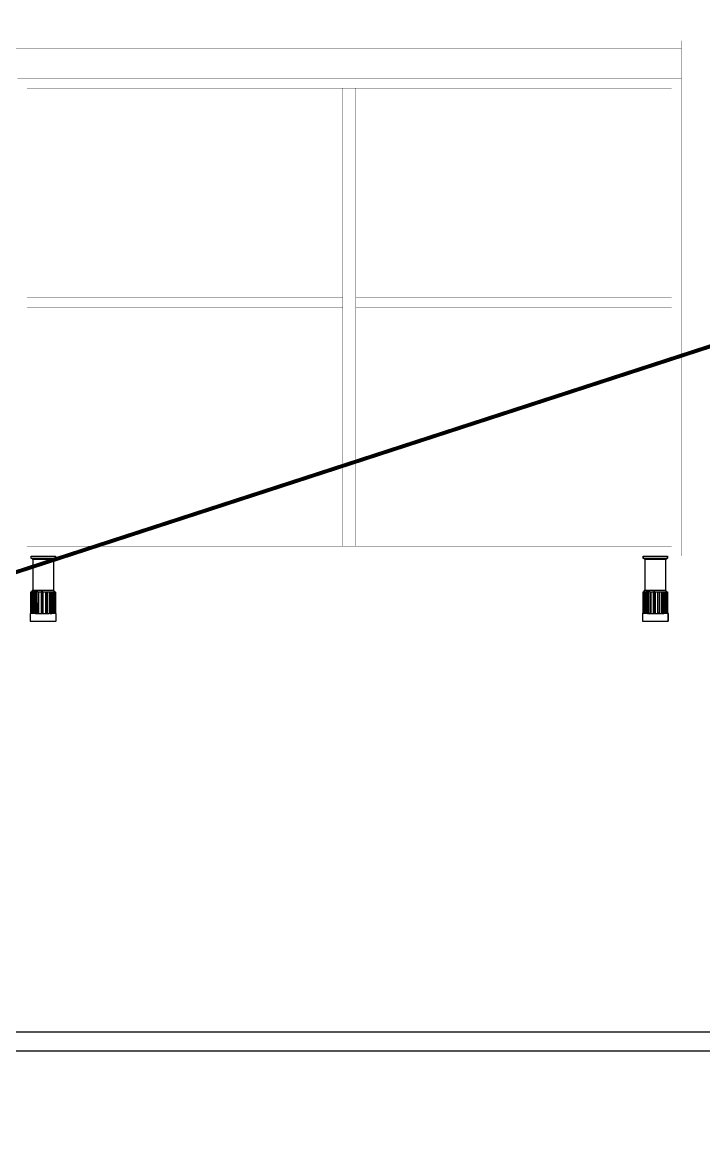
# Model space of a CAD drawing. Extents: x 0 to 840, y 0 to 273.
# Drawn here: x 103 to 144.1, y -0.1 to 66.5 of the extents above; entities that cross this region are included whole.
import ezdxf

# ---------------------------------------------------------------- set-up
doc = ezdxf.new("R2010")
doc.units = 0
doc.linetypes.add('1', pattern=[60.929508, 30.464754, -30.464754])
doc.layers.get('0').update_dxf_attribs({"linetype": 'CONTINUOUS'})
for name, color, linetype in [('DS-定制五金', 7, 'CONTINUOUS'), ('DS-定制台面', 7, 'CONTINUOUS'), ('DS-定制柜体', 7, 'CONTINUOUS'), ('SH-尺寸标注', 7, 'CONTINUOUS'), ('图框', 7, 'CONTINUOUS')]:
    doc.layers.add(name, color=color, linetype=linetype)

msp = doc.modelspace()

# ---------------------------------------------------------------- linework, layer by layer
at = {"color": 7, "linetype": '1', "const_width": 0.239}
msp.add_lwpolyline([(0, 0), (840.158, 273.254)], dxfattribs=at)
msp.add_lwpolyline([(0, 0), (840.158, 273.254)], dxfattribs=at)
at = {"layer": 'DS-定制五金', "color": 7}
for points in [[(104.928, 34.148), (104.912, 34.16), (103.68, 34.16), (103.672, 34.152), (103.664, 34.164), (103.628, 34.184), (103.624, 34.187), (103.584, 34.215), (103.58, 34.219), (103.576, 34.215), (103.568, 34.215), (103.568, 34.36), (105.012, 34.36), (105.016, 34.356)], [(104.928, 34.148), (104.912, 34.16), (103.68, 34.16), (103.672, 34.152), (103.664, 34.164), (103.628, 34.184), (103.624, 34.187), (103.584, 34.215), (103.58, 34.219), (103.576, 34.215), (103.568, 34.215), (103.568, 34.36), (105.012, 34.36), (105.016, 34.356)], [(105.031, 34.352), (105.031, 34.235), (105.024, 34.227), (105.019, 34.224), (105.008, 34.217), (103.584, 34.215), (103.58, 34.219), (103.58, 34.36)], [(105.031, 34.352), (105.031, 34.235), (105.024, 34.227), (105.019, 34.224), (105.008, 34.217), (103.584, 34.215), (103.58, 34.219), (103.58, 34.36)], [(103.672, 34.152), (103.672, 32.312), (103.672, 32.31), (103.673, 32.309), (103.674, 32.307), (103.675, 32.306), (103.676, 32.305), (103.676, 32.304), (103.678, 32.303), (103.679, 32.302), (103.68, 32.301), (103.681, 32.3), (103.682, 32.299), (103.684, 32.298), (103.685, 32.297), (103.686, 32.296), (103.688, 32.296), (104.904, 32.296), (104.924, 32.315), (104.928, 32.315)], [(103.672, 34.152), (103.672, 32.312), (103.672, 32.31), (103.673, 32.309), (103.674, 32.307), (103.675, 32.306), (103.676, 32.305), (103.676, 32.304), (103.678, 32.303), (103.679, 32.302), (103.68, 32.301), (103.681, 32.3), (103.682, 32.299), (103.684, 32.298), (103.685, 32.297), (103.686, 32.296), (103.688, 32.296), (104.904, 32.296), (104.924, 32.315), (104.928, 32.315)], [(104.984, 32.206), (104.975, 32.217), (104.934, 32.292), (104.928, 32.315), (104.928, 34.148), (104.936, 34.172), (104.956, 34.183), (104.967, 34.188), (104.984, 34.199), (104.986, 34.199), (104.987, 34.2), (104.989, 34.2), (104.99, 34.201), (104.992, 34.202), (104.993, 34.203), (104.995, 34.204), (104.996, 34.205), (104.997, 34.206), (104.998, 34.207), (104.999, 34.209), (105, 34.21), (105.001, 34.211), (105.002, 34.213), (105.003, 34.214), (105.004, 34.215)], [(104.984, 32.206), (104.975, 32.217), (104.934, 32.292), (104.928, 32.315), (104.928, 34.148), (104.936, 34.172), (104.956, 34.183), (104.967, 34.188), (104.984, 34.199), (104.986, 34.199), (104.987, 34.2), (104.989, 34.2), (104.99, 34.201), (104.992, 34.202), (104.993, 34.203), (104.995, 34.204), (104.996, 34.205), (104.997, 34.206), (104.998, 34.207), (104.999, 34.209), (105, 34.21), (105.001, 34.211), (105.002, 34.213), (105.003, 34.214), (105.004, 34.215)], [(105.024, 34.227), (105.016, 34.356), (105.016, 34.356), (105.017, 34.357), (105.017, 34.357), (105.018, 34.357), (105.019, 34.357), (105.019, 34.357), (105.02, 34.357), (105.02, 34.357), (105.021, 34.357), (105.022, 34.357), (105.022, 34.357), (105.023, 34.357), (105.024, 34.357), (105.024, 34.357), (105.025, 34.357), (105.026, 34.357), (105.026, 34.356), (105.027, 34.356), (105.027, 34.356), (105.028, 34.356), (105.028, 34.355), (105.029, 34.355), (105.029, 34.354), (105.03, 34.354), (105.03, 34.354), (105.031, 34.353), (105.031, 34.353), (105.031, 34.352)], [(105.024, 34.227), (105.016, 34.356), (105.016, 34.356), (105.017, 34.357), (105.017, 34.357), (105.018, 34.357), (105.019, 34.357), (105.019, 34.357), (105.02, 34.357), (105.02, 34.357), (105.021, 34.357), (105.022, 34.357), (105.022, 34.357), (105.023, 34.357), (105.024, 34.357), (105.024, 34.357), (105.025, 34.357), (105.026, 34.357), (105.026, 34.356), (105.027, 34.356), (105.027, 34.356), (105.028, 34.356), (105.028, 34.355), (105.029, 34.355), (105.029, 34.354), (105.03, 34.354), (105.03, 34.354), (105.031, 34.353), (105.031, 34.353), (105.031, 34.352)], [(141.783, 34.148), (141.767, 34.16), (140.534, 34.16), (140.526, 34.152), (140.518, 34.164), (140.483, 34.184), (140.478, 34.187), (140.439, 34.215), (140.435, 34.219), (140.431, 34.215), (140.423, 34.215), (140.423, 34.36), (141.866, 34.36), (141.87, 34.356)], [(141.783, 34.148), (141.767, 34.16), (140.534, 34.16), (140.526, 34.152), (140.518, 34.164), (140.483, 34.184), (140.478, 34.187), (140.439, 34.215), (140.435, 34.219), (140.431, 34.215), (140.423, 34.215), (140.423, 34.36), (141.866, 34.36), (141.87, 34.356)], [(141.886, 34.352), (141.886, 34.235), (141.878, 34.227), (141.874, 34.224), (141.862, 34.217), (140.439, 34.215), (140.435, 34.219), (140.435, 34.36)], [(141.886, 34.352), (141.886, 34.235), (141.878, 34.227), (141.874, 34.224), (141.862, 34.217), (140.439, 34.215), (140.435, 34.219), (140.435, 34.36)], [(140.526, 34.152), (140.526, 32.312), (140.527, 32.31), (140.528, 32.309), (140.528, 32.307), (140.529, 32.306), (140.53, 32.305), (140.531, 32.304), (140.532, 32.303), (140.533, 32.302), (140.534, 32.301), (140.536, 32.3), (140.537, 32.299), (140.538, 32.298), (140.539, 32.297), (140.541, 32.296), (140.542, 32.296), (141.759, 32.296), (141.779, 32.315), (141.783, 32.315)], [(140.526, 34.152), (140.526, 32.312), (140.527, 32.31), (140.528, 32.309), (140.528, 32.307), (140.529, 32.306), (140.53, 32.305), (140.531, 32.304), (140.532, 32.303), (140.533, 32.302), (140.534, 32.301), (140.536, 32.3), (140.537, 32.299), (140.538, 32.298), (140.539, 32.297), (140.541, 32.296), (140.542, 32.296), (141.759, 32.296), (141.779, 32.315), (141.783, 32.315)], [(141.838, 32.206), (141.83, 32.217), (141.788, 32.292), (141.783, 32.315), (141.783, 34.148), (141.791, 34.172), (141.811, 34.183), (141.822, 34.188), (141.839, 34.199), (141.84, 34.199), (141.842, 34.2), (141.843, 34.2), (141.845, 34.201), (141.846, 34.202), (141.848, 34.203), (141.849, 34.204), (141.85, 34.205), (141.852, 34.206), (141.853, 34.207), (141.854, 34.209), (141.855, 34.21), (141.856, 34.211), (141.857, 34.213), (141.858, 34.214), (141.858, 34.215)], [(141.838, 32.206), (141.83, 32.217), (141.788, 32.292), (141.783, 32.315), (141.783, 34.148), (141.791, 34.172), (141.811, 34.183), (141.822, 34.188), (141.839, 34.199), (141.84, 34.199), (141.842, 34.2), (141.843, 34.2), (141.845, 34.201), (141.846, 34.202), (141.848, 34.203), (141.849, 34.204), (141.85, 34.205), (141.852, 34.206), (141.853, 34.207), (141.854, 34.209), (141.855, 34.21), (141.856, 34.211), (141.857, 34.213), (141.858, 34.214), (141.858, 34.215)], [(141.878, 34.227), (141.87, 34.356), (141.871, 34.356), (141.871, 34.357), (141.872, 34.357), (141.873, 34.357), (141.873, 34.357), (141.874, 34.357), (141.874, 34.357), (141.875, 34.357), (141.876, 34.357), (141.876, 34.357), (141.877, 34.357), (141.878, 34.357), (141.878, 34.357), (141.879, 34.357), (141.88, 34.357), (141.88, 34.357), (141.881, 34.356), (141.881, 34.356), (141.882, 34.356), (141.882, 34.356), (141.883, 34.355), (141.884, 34.355), (141.884, 34.354), (141.884, 34.354), (141.885, 34.354), (141.885, 34.353), (141.886, 34.353), (141.886, 34.352)], [(141.878, 34.227), (141.87, 34.356), (141.871, 34.356), (141.871, 34.357), (141.872, 34.357), (141.873, 34.357), (141.873, 34.357), (141.874, 34.357), (141.874, 34.357), (141.875, 34.357), (141.876, 34.357), (141.876, 34.357), (141.877, 34.357), (141.878, 34.357), (141.878, 34.357), (141.879, 34.357), (141.88, 34.357), (141.88, 34.357), (141.881, 34.356), (141.881, 34.356), (141.882, 34.356), (141.882, 34.356), (141.883, 34.355), (141.884, 34.355), (141.884, 34.354), (141.884, 34.354), (141.885, 34.354), (141.885, 34.353), (141.886, 34.353), (141.886, 34.352)], [(103.552, 30.909), (103.553, 30.913), (103.558, 30.925), (103.56, 32.206), (103.608, 32.206), (103.612, 32.21), (103.656, 32.202), (103.668, 32.19), (103.668, 30.929), (103.657, 30.913), (103.656, 30.909)], [(103.552, 30.909), (103.553, 30.913), (103.558, 30.925), (103.56, 32.206), (103.608, 32.206), (103.612, 32.21), (103.656, 32.202), (103.668, 32.19), (103.668, 30.929), (103.657, 30.913), (103.656, 30.909)], [(103.62, 30.909), (103.62, 30.913), (103.608, 30.921), (103.608, 32.206), (103.612, 32.21), (103.613, 32.213), (103.668, 32.312), (103.672, 32.312)], [(103.62, 30.909), (103.62, 30.913), (103.608, 30.921), (103.608, 32.206), (103.612, 32.21), (103.613, 32.213), (103.668, 32.312), (103.672, 32.312)], [(103.906, 30.925), (103.918, 30.917), (103.978, 30.917), (103.998, 30.937), (103.998, 32.194), (103.986, 32.206), (103.91, 32.206), (103.902, 32.198), (103.899, 32.199), (103.803, 32.2), (103.787, 32.203), (103.763, 32.206), (103.759, 32.202), (103.699, 32.206), (103.695, 32.202), (103.695, 30.925), (103.755, 30.925)], [(103.906, 30.925), (103.918, 30.917), (103.978, 30.917), (103.998, 30.937), (103.998, 32.194), (103.986, 32.206), (103.91, 32.206), (103.902, 32.198), (103.899, 32.199), (103.803, 32.2), (103.787, 32.203), (103.763, 32.206), (103.759, 32.202), (103.699, 32.206), (103.695, 32.202), (103.695, 30.925), (103.755, 30.925)], [(103.755, 30.925), (103.759, 30.937), (103.759, 32.194), (103.755, 32.202)], [(103.755, 30.925), (103.759, 30.937), (103.759, 32.194), (103.755, 32.202)], [(103.811, 32.198), (103.815, 32.19), (103.815, 30.929), (103.811, 30.913), (103.771, 30.909)], [(103.811, 32.198), (103.815, 32.19), (103.815, 30.929), (103.811, 30.913), (103.771, 30.909)], [(103.906, 30.925), (103.902, 32.198)], [(103.906, 30.925), (103.902, 32.198)], [(104.037, 30.909), (104.037, 32.198), (104.041, 32.202), (104.153, 32.202), (104.165, 32.19), (104.165, 30.925), (104.163, 30.924), (104.162, 30.922), (104.161, 30.92), (104.16, 30.919), (104.159, 30.917), (104.159, 30.915), (104.158, 30.913), (104.157, 30.912), (104.157, 30.91), (104.157, 30.909)], [(104.037, 30.909), (104.037, 32.198), (104.041, 32.202), (104.153, 32.202), (104.165, 32.19), (104.165, 30.925), (104.163, 30.924), (104.162, 30.922), (104.161, 30.92), (104.16, 30.919), (104.159, 30.917), (104.159, 30.915), (104.158, 30.913), (104.157, 30.912), (104.157, 30.91), (104.157, 30.909)], [(104.28, 30.937), (104.28, 32.194), (104.268, 32.206), (104.181, 32.206), (104.177, 32.202), (104.177, 30.925), (104.177, 30.924), (104.178, 30.924), (104.178, 30.923), (104.179, 30.923), (104.18, 30.922), (104.181, 30.922), (104.181, 30.921), (104.182, 30.921), (104.183, 30.92), (104.184, 30.92), (104.185, 30.92), (104.185, 30.92), (104.186, 30.919), (104.187, 30.919), (104.188, 30.919), (104.189, 30.919), (104.26, 30.917), (104.28, 30.937)], [(104.28, 30.937), (104.28, 32.194), (104.268, 32.206), (104.181, 32.206), (104.177, 32.202), (104.177, 30.925), (104.177, 30.924), (104.178, 30.924), (104.178, 30.923), (104.179, 30.923), (104.18, 30.922), (104.181, 30.922), (104.181, 30.921), (104.182, 30.921), (104.183, 30.92), (104.184, 30.92), (104.185, 30.92), (104.185, 30.92), (104.186, 30.919), (104.187, 30.919), (104.188, 30.919), (104.189, 30.919), (104.26, 30.917), (104.28, 30.937)], [(104.3, 30.909), (104.3, 32.198), (104.304, 32.202), (104.423, 32.202), (104.435, 32.19), (104.435, 30.925), (104.434, 30.924), (104.433, 30.922), (104.432, 30.92), (104.431, 30.919), (104.43, 30.917), (104.429, 30.915), (104.428, 30.913), (104.428, 30.912), (104.427, 30.91), (104.427, 30.909)], [(104.3, 30.909), (104.3, 32.198), (104.304, 32.202), (104.423, 32.202), (104.435, 32.19), (104.435, 30.925), (104.434, 30.924), (104.433, 30.922), (104.432, 30.92), (104.431, 30.919), (104.43, 30.917), (104.429, 30.915), (104.428, 30.913), (104.428, 30.912), (104.427, 30.91), (104.427, 30.909)], [(104.542, 30.917), (104.479, 30.917), (104.471, 30.921), (104.467, 30.925), (104.467, 32.202), (104.471, 32.206), (104.55, 32.206), (104.562, 32.198), (104.566, 32.202), (104.67, 32.202), (104.671, 32.201), (104.672, 32.201), (104.673, 32.2), (104.674, 32.2), (104.675, 32.2), (104.676, 32.199), (104.677, 32.199), (104.678, 32.199), (104.679, 32.199), (104.68, 32.198), (104.681, 32.198), (104.682, 32.198), (104.683, 32.199), (104.684, 32.199), (104.685, 32.199), (104.687, 32.199), (104.688, 32.199), (104.689, 32.2), (104.69, 32.2), (104.691, 32.201), (104.692, 32.201), (104.693, 32.202), (104.694, 32.202), (104.694, 32.203), (104.695, 32.204), (104.696, 32.204), (104.697, 32.205), (104.697, 32.206), (104.729, 32.202), (104.733, 32.206), (104.797, 32.206), (104.809, 32.198), (104.813, 32.202), (104.857, 32.202), (104.858, 32.201), (104.86, 32.201), (104.861, 32.2), (104.863, 32.199), (104.865, 32.199), (104.866, 32.199), (104.868, 32.199), (104.87, 32.198), (104.871, 32.198), (104.873, 32.198), (104.875, 32.199), (104.876, 32.199), (104.878, 32.199), (104.88, 32.199), (104.881, 32.2), (104.883, 32.2), (104.885, 32.201), (104.886, 32.202), (104.888, 32.203), (104.889, 32.203), (104.89, 32.204), (104.892, 32.205), (104.892, 32.206), (104.916, 32.206), (104.92, 32.202), (104.964, 32.206), (104.976, 32.198), (104.984, 32.206), (105.024, 32.206), (105.035, 32.194), (105.035, 30.937), (105.028, 30.917), (105.024, 30.916), (105.007, 30.911), (104.98, 30.909), (104.979, 30.911), (104.979, 30.913), (104.978, 30.915), (104.977, 30.917), (104.976, 30.918), (104.975, 30.92), (104.974, 30.922), (104.973, 30.923), (104.972, 30.925), (104.972, 30.925)], [(104.542, 30.917), (104.479, 30.917), (104.471, 30.921), (104.467, 30.925), (104.467, 32.202), (104.471, 32.206), (104.55, 32.206), (104.562, 32.198), (104.566, 32.202), (104.67, 32.202), (104.671, 32.201), (104.672, 32.201), (104.673, 32.2), (104.674, 32.2), (104.675, 32.2), (104.676, 32.199), (104.677, 32.199), (104.678, 32.199), (104.679, 32.199), (104.68, 32.198), (104.681, 32.198), (104.682, 32.198), (104.683, 32.199), (104.684, 32.199), (104.685, 32.199), (104.687, 32.199), (104.688, 32.199), (104.689, 32.2), (104.69, 32.2), (104.691, 32.201), (104.692, 32.201), (104.693, 32.202), (104.694, 32.202), (104.694, 32.203), (104.695, 32.204), (104.696, 32.204), (104.697, 32.205), (104.697, 32.206), (104.729, 32.202), (104.733, 32.206), (104.797, 32.206), (104.809, 32.198), (104.813, 32.202), (104.857, 32.202), (104.858, 32.201), (104.86, 32.201), (104.861, 32.2), (104.863, 32.199), (104.865, 32.199), (104.866, 32.199), (104.868, 32.199), (104.87, 32.198), (104.871, 32.198), (104.873, 32.198), (104.875, 32.199), (104.876, 32.199), (104.878, 32.199), (104.88, 32.199), (104.881, 32.2), (104.883, 32.2), (104.885, 32.201), (104.886, 32.202), (104.888, 32.203), (104.889, 32.203), (104.89, 32.204), (104.892, 32.205), (104.892, 32.206), (104.916, 32.206), (104.92, 32.202), (104.964, 32.206), (104.976, 32.198), (104.984, 32.206), (105.024, 32.206), (105.035, 32.194), (105.035, 30.937), (105.028, 30.917), (105.024, 30.916), (105.007, 30.911), (104.98, 30.909), (104.979, 30.911), (104.979, 30.913), (104.978, 30.915), (104.977, 30.917), (104.976, 30.918), (104.975, 30.92), (104.974, 30.922), (104.973, 30.923), (104.972, 30.925), (104.972, 30.925)], [(104.562, 30.909), (104.562, 30.921), (104.558, 30.925), (104.562, 32.198)], [(104.562, 30.909), (104.562, 30.921), (104.558, 30.925), (104.562, 32.198)], [(104.678, 30.913), (104.682, 30.925), (104.682, 32.19), (104.678, 32.198)], [(104.678, 30.913), (104.682, 30.925), (104.682, 32.19), (104.678, 32.198)], [(104.709, 30.909), (104.713, 30.906), (104.801, 30.906), (104.809, 30.909), (104.864, 30.913), (104.868, 30.925), (104.868, 32.19), (104.864, 32.198)], [(104.709, 30.909), (104.713, 30.906), (104.801, 30.906), (104.809, 30.909), (104.864, 30.913), (104.868, 30.925), (104.868, 32.19), (104.864, 32.198)], [(104.725, 30.925), (104.729, 30.933), (104.729, 32.194), (104.725, 32.202)], [(104.725, 30.925), (104.729, 30.933), (104.729, 32.194), (104.725, 32.202)], [(104.809, 30.909), (104.809, 30.921), (104.805, 30.925), (104.809, 32.198)], [(104.809, 30.909), (104.809, 30.921), (104.805, 30.925), (104.809, 32.198)], [(104.904, 30.909), (104.904, 30.913), (104.92, 30.925), (104.924, 30.929), (104.928, 30.937), (104.928, 32.194), (104.924, 32.202)], [(104.904, 30.909), (104.904, 30.913), (104.92, 30.925), (104.924, 30.929), (104.928, 30.937), (104.928, 32.194), (104.924, 32.202)], [(104.972, 30.925), (104.976, 32.198)], [(104.972, 30.925), (104.976, 32.198)], [(140.407, 30.909), (140.408, 30.913), (140.413, 30.925), (140.415, 32.206), (140.463, 32.206), (140.467, 32.21), (140.51, 32.202), (140.522, 32.19), (140.522, 30.929), (140.511, 30.913), (140.51, 30.909)], [(140.407, 30.909), (140.408, 30.913), (140.413, 30.925), (140.415, 32.206), (140.463, 32.206), (140.467, 32.21), (140.51, 32.202), (140.522, 32.19), (140.522, 30.929), (140.511, 30.913), (140.51, 30.909)], [(140.475, 30.909), (140.475, 30.913), (140.463, 30.921), (140.463, 32.206), (140.467, 32.21), (140.467, 32.213), (140.522, 32.312), (140.526, 32.312)], [(140.475, 30.909), (140.475, 30.913), (140.463, 30.921), (140.463, 32.206), (140.467, 32.21), (140.467, 32.213), (140.522, 32.312), (140.526, 32.312)], [(140.761, 30.925), (140.773, 30.917), (140.832, 30.917), (140.852, 30.937), (140.852, 32.194), (140.84, 32.206), (140.765, 32.206), (140.757, 32.198), (140.753, 32.199), (140.657, 32.2), (140.642, 32.203), (140.618, 32.206), (140.614, 32.202), (140.554, 32.206), (140.55, 32.202), (140.55, 30.925), (140.61, 30.925)], [(140.761, 30.925), (140.773, 30.917), (140.832, 30.917), (140.852, 30.937), (140.852, 32.194), (140.84, 32.206), (140.765, 32.206), (140.757, 32.198), (140.753, 32.199), (140.657, 32.2), (140.642, 32.203), (140.618, 32.206), (140.614, 32.202), (140.554, 32.206), (140.55, 32.202), (140.55, 30.925), (140.61, 30.925)], [(140.61, 30.925), (140.614, 30.937), (140.614, 32.194), (140.61, 32.202)], [(140.61, 30.925), (140.614, 30.937), (140.614, 32.194), (140.61, 32.202)], [(140.665, 32.198), (140.669, 32.19), (140.669, 30.929), (140.665, 30.913), (140.626, 30.909)], [(140.665, 32.198), (140.669, 32.19), (140.669, 30.929), (140.665, 30.913), (140.626, 30.909)], [(140.761, 30.925), (140.757, 32.198)], [(140.761, 30.925), (140.757, 32.198)], [(140.892, 30.909), (140.892, 32.198), (140.896, 32.202), (141.007, 32.202), (141.019, 32.19), (141.019, 30.925), (141.018, 30.924), (141.017, 30.922), (141.016, 30.92), (141.015, 30.919), (141.014, 30.917), (141.013, 30.915), (141.013, 30.913), (141.012, 30.912), (141.011, 30.91), (141.011, 30.909)], [(140.892, 30.909), (140.892, 32.198), (140.896, 32.202), (141.007, 32.202), (141.019, 32.19), (141.019, 30.925), (141.018, 30.924), (141.017, 30.922), (141.016, 30.92), (141.015, 30.919), (141.014, 30.917), (141.013, 30.915), (141.013, 30.913), (141.012, 30.912), (141.011, 30.91), (141.011, 30.909)], [(141.135, 30.937), (141.135, 32.194), (141.123, 32.206), (141.035, 32.206), (141.031, 32.202), (141.031, 30.925), (141.032, 30.924), (141.032, 30.924), (141.033, 30.923), (141.034, 30.923), (141.034, 30.922), (141.035, 30.922), (141.036, 30.921), (141.037, 30.921), (141.038, 30.92), (141.038, 30.92), (141.039, 30.92), (141.04, 30.92), (141.041, 30.919), (141.042, 30.919), (141.043, 30.919), (141.043, 30.919), (141.115, 30.917), (141.135, 30.937)], [(141.135, 30.937), (141.135, 32.194), (141.123, 32.206), (141.035, 32.206), (141.031, 32.202), (141.031, 30.925), (141.032, 30.924), (141.032, 30.924), (141.033, 30.923), (141.034, 30.923), (141.034, 30.922), (141.035, 30.922), (141.036, 30.921), (141.037, 30.921), (141.038, 30.92), (141.038, 30.92), (141.039, 30.92), (141.04, 30.92), (141.041, 30.919), (141.042, 30.919), (141.043, 30.919), (141.043, 30.919), (141.115, 30.917), (141.135, 30.937)], [(141.154, 30.909), (141.154, 32.198), (141.158, 32.202), (141.278, 32.202), (141.29, 32.19), (141.29, 30.925), (141.288, 30.924), (141.287, 30.922), (141.286, 30.92), (141.285, 30.919), (141.284, 30.917), (141.284, 30.915), (141.283, 30.913), (141.282, 30.912), (141.282, 30.91), (141.282, 30.909)], [(141.154, 30.909), (141.154, 32.198), (141.158, 32.202), (141.278, 32.202), (141.29, 32.19), (141.29, 30.925), (141.288, 30.924), (141.287, 30.922), (141.286, 30.92), (141.285, 30.919), (141.284, 30.917), (141.284, 30.915), (141.283, 30.913), (141.282, 30.912), (141.282, 30.91), (141.282, 30.909)], [(141.397, 30.917), (141.333, 30.917), (141.325, 30.921), (141.321, 30.925), (141.321, 32.202), (141.325, 32.206), (141.405, 32.206), (141.417, 32.198), (141.421, 32.202), (141.524, 32.202), (141.525, 32.201), (141.526, 32.201), (141.527, 32.2), (141.528, 32.2), (141.529, 32.2), (141.53, 32.199), (141.531, 32.199), (141.532, 32.199), (141.534, 32.199), (141.535, 32.198), (141.536, 32.198), (141.537, 32.198), (141.538, 32.199), (141.539, 32.199), (141.54, 32.199), (141.541, 32.199), (141.542, 32.199), (141.543, 32.2), (141.544, 32.2), (141.545, 32.201), (141.546, 32.201), (141.547, 32.202), (141.548, 32.202), (141.549, 32.203), (141.55, 32.204), (141.551, 32.204), (141.551, 32.205), (141.552, 32.206), (141.584, 32.202), (141.588, 32.206), (141.652, 32.206), (141.663, 32.198), (141.667, 32.202), (141.711, 32.202), (141.713, 32.201), (141.714, 32.201), (141.716, 32.2), (141.718, 32.199), (141.719, 32.199), (141.721, 32.199), (141.723, 32.199), (141.724, 32.198), (141.726, 32.198), (141.728, 32.198), (141.729, 32.199), (141.731, 32.199), (141.733, 32.199), (141.734, 32.199), (141.736, 32.2), (141.738, 32.2), (141.739, 32.201), (141.741, 32.202), (141.742, 32.203), (141.744, 32.203), (141.745, 32.204), (141.746, 32.205), (141.747, 32.206), (141.771, 32.206), (141.775, 32.202), (141.819, 32.206), (141.83, 32.198), (141.838, 32.206), (141.878, 32.206), (141.89, 32.194), (141.89, 30.937), (141.882, 30.917), (141.879, 30.916), (141.862, 30.911), (141.834, 30.909), (141.834, 30.911), (141.833, 30.913), (141.833, 30.915), (141.832, 30.917), (141.831, 30.918), (141.83, 30.92), (141.829, 30.922), (141.828, 30.923), (141.827, 30.925), (141.826, 30.925)], [(141.397, 30.917), (141.333, 30.917), (141.325, 30.921), (141.321, 30.925), (141.321, 32.202), (141.325, 32.206), (141.405, 32.206), (141.417, 32.198), (141.421, 32.202), (141.524, 32.202), (141.525, 32.201), (141.526, 32.201), (141.527, 32.2), (141.528, 32.2), (141.529, 32.2), (141.53, 32.199), (141.531, 32.199), (141.532, 32.199), (141.534, 32.199), (141.535, 32.198), (141.536, 32.198), (141.537, 32.198), (141.538, 32.199), (141.539, 32.199), (141.54, 32.199), (141.541, 32.199), (141.542, 32.199), (141.543, 32.2), (141.544, 32.2), (141.545, 32.201), (141.546, 32.201), (141.547, 32.202), (141.548, 32.202), (141.549, 32.203), (141.55, 32.204), (141.551, 32.204), (141.551, 32.205), (141.552, 32.206), (141.584, 32.202), (141.588, 32.206), (141.652, 32.206), (141.663, 32.198), (141.667, 32.202), (141.711, 32.202), (141.713, 32.201), (141.714, 32.201), (141.716, 32.2), (141.718, 32.199), (141.719, 32.199), (141.721, 32.199), (141.723, 32.199), (141.724, 32.198), (141.726, 32.198), (141.728, 32.198), (141.729, 32.199), (141.731, 32.199), (141.733, 32.199), (141.734, 32.199), (141.736, 32.2), (141.738, 32.2), (141.739, 32.201), (141.741, 32.202), (141.742, 32.203), (141.744, 32.203), (141.745, 32.204), (141.746, 32.205), (141.747, 32.206), (141.771, 32.206), (141.775, 32.202), (141.819, 32.206), (141.83, 32.198), (141.838, 32.206), (141.878, 32.206), (141.89, 32.194), (141.89, 30.937), (141.882, 30.917), (141.879, 30.916), (141.862, 30.911), (141.834, 30.909), (141.834, 30.911), (141.833, 30.913), (141.833, 30.915), (141.832, 30.917), (141.831, 30.918), (141.83, 30.92), (141.829, 30.922), (141.828, 30.923), (141.827, 30.925), (141.826, 30.925)], [(141.417, 30.909), (141.417, 30.921), (141.413, 30.925), (141.417, 32.198)], [(141.417, 30.909), (141.417, 30.921), (141.413, 30.925), (141.417, 32.198)], [(141.532, 30.913), (141.536, 30.925), (141.536, 32.19), (141.532, 32.198)], [(141.532, 30.913), (141.536, 30.925), (141.536, 32.19), (141.532, 32.198)], [(141.564, 30.909), (141.568, 30.906), (141.655, 30.906), (141.663, 30.909), (141.719, 30.913), (141.723, 30.925), (141.723, 32.19), (141.719, 32.198)], [(141.564, 30.909), (141.568, 30.906), (141.655, 30.906), (141.663, 30.909), (141.719, 30.913), (141.723, 30.925), (141.723, 32.19), (141.719, 32.198)], [(141.58, 30.925), (141.584, 30.933), (141.584, 32.194), (141.58, 32.202)], [(141.58, 30.925), (141.584, 30.933), (141.584, 32.194), (141.58, 32.202)], [(141.663, 30.909), (141.663, 30.921), (141.659, 30.925), (141.663, 32.198)], [(141.663, 30.909), (141.663, 30.921), (141.659, 30.925), (141.663, 32.198)], [(141.759, 30.909), (141.759, 30.913), (141.775, 30.925), (141.779, 30.929), (141.783, 30.937), (141.783, 32.194), (141.779, 32.202)], [(141.759, 30.909), (141.759, 30.913), (141.775, 30.925), (141.779, 30.929), (141.783, 30.937), (141.783, 32.194), (141.779, 32.202)], [(141.826, 30.925), (141.83, 32.198)], [(141.826, 30.925), (141.83, 32.198)], [(103.771, 30.909), (103.767, 30.906), (103.66, 30.906), (103.656, 30.909), (103.62, 30.909), (103.616, 30.906), (103.56, 30.906), (103.552, 30.909), (103.517, 30.906), (103.517, 30.447), (103.517, 30.447), (103.517, 30.447), (103.518, 30.446), (103.518, 30.446), (103.519, 30.446), (103.519, 30.446), (103.52, 30.446), (103.52, 30.446), (103.521, 30.445), (103.521, 30.445), (103.522, 30.445), (103.522, 30.445), (103.523, 30.445), (103.523, 30.445), (103.524, 30.445), (103.524, 30.445), (103.525, 30.445), (103.525, 30.446), (103.526, 30.446), (103.526, 30.446), (103.526, 30.446), (103.527, 30.446), (103.527, 30.447), (103.528, 30.447), (103.528, 30.447), (103.528, 30.447), (103.536, 30.446), (103.54, 30.443), (105.051, 30.443), (105.063, 30.448), (105.071, 30.455), (105.072, 30.455), (105.073, 30.456), (105.074, 30.456), (105.075, 30.456), (105.076, 30.456), (105.076, 30.457), (105.077, 30.457), (105.078, 30.458), (105.079, 30.458), (105.08, 30.459), (105.08, 30.459), (105.081, 30.46), (105.082, 30.461), (105.082, 30.461), (105.083, 30.462), (105.083, 30.463), (105.083, 30.898), (105.083, 30.898), (105.083, 30.899), (105.082, 30.899), (105.082, 30.9), (105.082, 30.9), (105.082, 30.9), (105.081, 30.901), (105.081, 30.901), (105.08, 30.901), (105.08, 30.902), (105.08, 30.902), (105.079, 30.902), (105.079, 30.903), (105.078, 30.903), (105.078, 30.903), (105.077, 30.903), (105.077, 30.904), (105.076, 30.904), (105.076, 30.904), (105.075, 30.904), (105.075, 30.904), (105.074, 30.904), (105.074, 30.904), (105.073, 30.904), (105.073, 30.904), (105.072, 30.904), (105.072, 30.904), (105.071, 30.904), (105.071, 30.903), (105.07, 30.903), (105.07, 30.903), (105.069, 30.903), (105.069, 30.903), (105.068, 30.902), (105.068, 30.902), (105.067, 30.902), (105.067, 30.902), (105.028, 30.917)], [(103.771, 30.909), (103.767, 30.906), (103.66, 30.906), (103.656, 30.909), (103.62, 30.909), (103.616, 30.906), (103.56, 30.906), (103.552, 30.909), (103.517, 30.906), (103.517, 30.447), (103.517, 30.447), (103.517, 30.447), (103.518, 30.446), (103.518, 30.446), (103.519, 30.446), (103.519, 30.446), (103.52, 30.446), (103.52, 30.446), (103.521, 30.445), (103.521, 30.445), (103.522, 30.445), (103.522, 30.445), (103.523, 30.445), (103.523, 30.445), (103.524, 30.445), (103.524, 30.445), (103.525, 30.445), (103.525, 30.446), (103.526, 30.446), (103.526, 30.446), (103.526, 30.446), (103.527, 30.446), (103.527, 30.447), (103.528, 30.447), (103.528, 30.447), (103.528, 30.447), (103.536, 30.446), (103.54, 30.443), (105.051, 30.443), (105.063, 30.448), (105.071, 30.455), (105.072, 30.455), (105.073, 30.456), (105.074, 30.456), (105.075, 30.456), (105.076, 30.456), (105.076, 30.457), (105.077, 30.457), (105.078, 30.458), (105.079, 30.458), (105.08, 30.459), (105.08, 30.459), (105.081, 30.46), (105.082, 30.461), (105.082, 30.461), (105.083, 30.462), (105.083, 30.463), (105.083, 30.898), (105.083, 30.898), (105.083, 30.899), (105.082, 30.899), (105.082, 30.9), (105.082, 30.9), (105.082, 30.9), (105.081, 30.901), (105.081, 30.901), (105.08, 30.901), (105.08, 30.902), (105.08, 30.902), (105.079, 30.902), (105.079, 30.903), (105.078, 30.903), (105.078, 30.903), (105.077, 30.903), (105.077, 30.904), (105.076, 30.904), (105.076, 30.904), (105.075, 30.904), (105.075, 30.904), (105.074, 30.904), (105.074, 30.904), (105.073, 30.904), (105.073, 30.904), (105.072, 30.904), (105.072, 30.904), (105.071, 30.904), (105.071, 30.903), (105.07, 30.903), (105.07, 30.903), (105.069, 30.903), (105.069, 30.903), (105.068, 30.902), (105.068, 30.902), (105.067, 30.902), (105.067, 30.902), (105.028, 30.917)], [(103.811, 30.913), (103.827, 30.906), (103.898, 30.909), (103.899, 30.911), (103.899, 30.913), (103.9, 30.915), (103.901, 30.917), (103.902, 30.918), (103.903, 30.92), (103.904, 30.922), (103.905, 30.923), (103.906, 30.925), (103.906, 30.925)], [(103.811, 30.913), (103.827, 30.906), (103.898, 30.909), (103.899, 30.911), (103.899, 30.913), (103.9, 30.915), (103.901, 30.917), (103.902, 30.918), (103.903, 30.92), (103.904, 30.922), (103.905, 30.923), (103.906, 30.925), (103.906, 30.925)], [(103.898, 30.909), (103.906, 30.906), (104.029, 30.906), (104.037, 30.909), (104.049, 30.906), (104.145, 30.906), (104.157, 30.909), (104.165, 30.906), (104.292, 30.906), (104.3, 30.909), (104.312, 30.906), (104.415, 30.906), (104.427, 30.909), (104.435, 30.906), (104.554, 30.906), (104.562, 30.909), (104.662, 30.906), (104.678, 30.913), (104.709, 30.909), (104.71, 30.911), (104.711, 30.913), (104.712, 30.914), (104.714, 30.916), (104.715, 30.917), (104.716, 30.918), (104.717, 30.92), (104.719, 30.921), (104.72, 30.922), (104.722, 30.923), (104.723, 30.924), (104.725, 30.925), (104.725, 30.925)], [(103.898, 30.909), (103.906, 30.906), (104.029, 30.906), (104.037, 30.909), (104.049, 30.906), (104.145, 30.906), (104.157, 30.909), (104.165, 30.906), (104.292, 30.906), (104.3, 30.909), (104.312, 30.906), (104.415, 30.906), (104.427, 30.909), (104.435, 30.906), (104.554, 30.906), (104.562, 30.909), (104.662, 30.906), (104.678, 30.913), (104.709, 30.909), (104.71, 30.911), (104.711, 30.913), (104.712, 30.914), (104.714, 30.916), (104.715, 30.917), (104.716, 30.918), (104.717, 30.92), (104.719, 30.921), (104.72, 30.922), (104.722, 30.923), (104.723, 30.924), (104.725, 30.925), (104.725, 30.925)], [(104.98, 30.909), (104.976, 30.906), (104.908, 30.906), (104.904, 30.909), (104.864, 30.913)], [(104.98, 30.909), (104.976, 30.906), (104.908, 30.906), (104.904, 30.909), (104.864, 30.913)], [(105.071, 30.455), (105.067, 30.902)], [(105.071, 30.455), (105.067, 30.902)], [(140.626, 30.909), (140.622, 30.906), (140.514, 30.906), (140.51, 30.909), (140.475, 30.909), (140.471, 30.906), (140.415, 30.906), (140.407, 30.909), (140.371, 30.906), (140.371, 30.447), (140.372, 30.447), (140.372, 30.447), (140.372, 30.446), (140.373, 30.446), (140.373, 30.446), (140.374, 30.446), (140.374, 30.446), (140.375, 30.446), (140.375, 30.445), (140.376, 30.445), (140.376, 30.445), (140.377, 30.445), (140.377, 30.445), (140.378, 30.445), (140.378, 30.445), (140.379, 30.445), (140.379, 30.445), (140.38, 30.446), (140.38, 30.446), (140.381, 30.446), (140.381, 30.446), (140.382, 30.446), (140.382, 30.447), (140.382, 30.447), (140.383, 30.447), (140.383, 30.447), (140.391, 30.446), (140.395, 30.443), (141.906, 30.443), (141.918, 30.448), (141.926, 30.455), (141.927, 30.455), (141.928, 30.456), (141.929, 30.456), (141.929, 30.456), (141.93, 30.456), (141.931, 30.457), (141.932, 30.457), (141.933, 30.458), (141.933, 30.458), (141.934, 30.459), (141.935, 30.459), (141.936, 30.46), (141.936, 30.461), (141.937, 30.461), (141.937, 30.462), (141.938, 30.463), (141.938, 30.898), (141.938, 30.898), (141.937, 30.899), (141.937, 30.899), (141.937, 30.9), (141.937, 30.9), (141.936, 30.9), (141.936, 30.901), (141.935, 30.901), (141.935, 30.901), (141.935, 30.902), (141.934, 30.902), (141.934, 30.902), (141.933, 30.903), (141.933, 30.903), (141.932, 30.903), (141.932, 30.903), (141.931, 30.904), (141.931, 30.904), (141.93, 30.904), (141.93, 30.904), (141.929, 30.904), (141.929, 30.904), (141.928, 30.904), (141.928, 30.904), (141.927, 30.904), (141.927, 30.904), (141.926, 30.904), (141.926, 30.904), (141.925, 30.903), (141.925, 30.903), (141.924, 30.903), (141.924, 30.903), (141.923, 30.903), (141.923, 30.902), (141.922, 30.902), (141.922, 30.902), (141.922, 30.902), (141.882, 30.917)], [(140.626, 30.909), (140.622, 30.906), (140.514, 30.906), (140.51, 30.909), (140.475, 30.909), (140.471, 30.906), (140.415, 30.906), (140.407, 30.909), (140.371, 30.906), (140.371, 30.447), (140.372, 30.447), (140.372, 30.447), (140.372, 30.446), (140.373, 30.446), (140.373, 30.446), (140.374, 30.446), (140.374, 30.446), (140.375, 30.446), (140.375, 30.445), (140.376, 30.445), (140.376, 30.445), (140.377, 30.445), (140.377, 30.445), (140.378, 30.445), (140.378, 30.445), (140.379, 30.445), (140.379, 30.445), (140.38, 30.446), (140.38, 30.446), (140.381, 30.446), (140.381, 30.446), (140.382, 30.446), (140.382, 30.447), (140.382, 30.447), (140.383, 30.447), (140.383, 30.447), (140.391, 30.446), (140.395, 30.443), (141.906, 30.443), (141.918, 30.448), (141.926, 30.455), (141.927, 30.455), (141.928, 30.456), (141.929, 30.456), (141.929, 30.456), (141.93, 30.456), (141.931, 30.457), (141.932, 30.457), (141.933, 30.458), (141.933, 30.458), (141.934, 30.459), (141.935, 30.459), (141.936, 30.46), (141.936, 30.461), (141.937, 30.461), (141.937, 30.462), (141.938, 30.463), (141.938, 30.898), (141.938, 30.898), (141.937, 30.899), (141.937, 30.899), (141.937, 30.9), (141.937, 30.9), (141.936, 30.9), (141.936, 30.901), (141.935, 30.901), (141.935, 30.901), (141.935, 30.902), (141.934, 30.902), (141.934, 30.902), (141.933, 30.903), (141.933, 30.903), (141.932, 30.903), (141.932, 30.903), (141.931, 30.904), (141.931, 30.904), (141.93, 30.904), (141.93, 30.904), (141.929, 30.904), (141.929, 30.904), (141.928, 30.904), (141.928, 30.904), (141.927, 30.904), (141.927, 30.904), (141.926, 30.904), (141.926, 30.904), (141.925, 30.903), (141.925, 30.903), (141.924, 30.903), (141.924, 30.903), (141.923, 30.903), (141.923, 30.902), (141.922, 30.902), (141.922, 30.902), (141.922, 30.902), (141.882, 30.917)], [(140.665, 30.913), (140.681, 30.906), (140.753, 30.909), (140.753, 30.911), (140.754, 30.913), (140.755, 30.915), (140.755, 30.917), (140.756, 30.918), (140.757, 30.92), (140.758, 30.922), (140.759, 30.923), (140.761, 30.925), (140.761, 30.925)], [(140.665, 30.913), (140.681, 30.906), (140.753, 30.909), (140.753, 30.911), (140.754, 30.913), (140.755, 30.915), (140.755, 30.917), (140.756, 30.918), (140.757, 30.92), (140.758, 30.922), (140.759, 30.923), (140.761, 30.925), (140.761, 30.925)], [(140.753, 30.909), (140.761, 30.906), (140.884, 30.906), (140.892, 30.909), (140.904, 30.906), (140.999, 30.906), (141.011, 30.909), (141.019, 30.906), (141.147, 30.906), (141.154, 30.909), (141.166, 30.906), (141.27, 30.906), (141.282, 30.909), (141.29, 30.906), (141.409, 30.906), (141.417, 30.909), (141.516, 30.906), (141.532, 30.913), (141.564, 30.909), (141.565, 30.911), (141.566, 30.913), (141.567, 30.914), (141.568, 30.916), (141.569, 30.917), (141.571, 30.918), (141.572, 30.92), (141.573, 30.921), (141.575, 30.922), (141.576, 30.923), (141.578, 30.924), (141.58, 30.925), (141.58, 30.925)], [(140.753, 30.909), (140.761, 30.906), (140.884, 30.906), (140.892, 30.909), (140.904, 30.906), (140.999, 30.906), (141.011, 30.909), (141.019, 30.906), (141.147, 30.906), (141.154, 30.909), (141.166, 30.906), (141.27, 30.906), (141.282, 30.909), (141.29, 30.906), (141.409, 30.906), (141.417, 30.909), (141.516, 30.906), (141.532, 30.913), (141.564, 30.909), (141.565, 30.911), (141.566, 30.913), (141.567, 30.914), (141.568, 30.916), (141.569, 30.917), (141.571, 30.918), (141.572, 30.92), (141.573, 30.921), (141.575, 30.922), (141.576, 30.923), (141.578, 30.924), (141.58, 30.925), (141.58, 30.925)], [(141.834, 30.909), (141.83, 30.906), (141.763, 30.906), (141.759, 30.909), (141.719, 30.913)], [(141.834, 30.909), (141.83, 30.906), (141.763, 30.906), (141.759, 30.909), (141.719, 30.913)], [(141.926, 30.455), (141.922, 30.902)], [(141.926, 30.455), (141.922, 30.902)]]:
    msp.add_lwpolyline(points, dxfattribs=at)
at = {"layer": 'DS-定制五金', "color": 7, "const_width": 0.0144}
for points in [[(103.528, 30.447), (103.528, 30.906)], [(103.771, 30.909), (103.77, 30.911), (103.769, 30.913), (103.768, 30.915), (103.767, 30.917), (103.765, 30.918), (103.764, 30.92), (103.762, 30.921), (103.76, 30.922), (103.758, 30.923), (103.757, 30.924), (103.755, 30.925)], [(103.771, 30.909), (103.77, 30.911), (103.769, 30.913), (103.768, 30.915), (103.767, 30.917), (103.765, 30.918), (103.764, 30.92), (103.762, 30.921), (103.76, 30.922), (103.758, 30.923), (103.757, 30.924), (103.755, 30.925)], [(104.558, 30.925), (104.556, 30.924), (104.553, 30.924), (104.551, 30.923), (104.549, 30.921), (104.546, 30.92), (104.544, 30.919), (104.542, 30.917)], [(104.558, 30.925), (104.556, 30.924), (104.553, 30.924), (104.551, 30.923), (104.549, 30.921), (104.546, 30.92), (104.544, 30.919), (104.542, 30.917)], [(104.725, 30.925), (104.731, 30.923), (104.736, 30.92), (104.742, 30.919), (104.748, 30.917), (104.754, 30.916), (104.76, 30.916), (104.766, 30.916), (104.772, 30.916), (104.778, 30.917), (104.784, 30.918), (104.79, 30.919), (104.796, 30.921), (104.801, 30.923), (104.805, 30.925)], [(104.725, 30.925), (104.731, 30.923), (104.736, 30.92), (104.742, 30.919), (104.748, 30.917), (104.754, 30.916), (104.76, 30.916), (104.766, 30.916), (104.772, 30.916), (104.778, 30.917), (104.784, 30.918), (104.79, 30.919), (104.796, 30.921), (104.801, 30.923), (104.805, 30.925)], [(104.924, 30.929), (104.926, 30.927), (104.928, 30.926), (104.93, 30.924), (104.932, 30.923), (104.935, 30.922), (104.937, 30.921), (104.94, 30.92), (104.942, 30.919), (104.945, 30.919), (104.947, 30.919), (104.95, 30.918), (104.953, 30.918), (104.955, 30.919), (104.958, 30.919), (104.96, 30.92), (104.963, 30.921), (104.965, 30.921), (104.968, 30.923), (104.97, 30.924), (104.972, 30.925)], [(104.924, 30.929), (104.926, 30.927), (104.928, 30.926), (104.93, 30.924), (104.932, 30.923), (104.935, 30.922), (104.937, 30.921), (104.94, 30.92), (104.942, 30.919), (104.945, 30.919), (104.947, 30.919), (104.95, 30.918), (104.953, 30.918), (104.955, 30.919), (104.958, 30.919), (104.96, 30.92), (104.963, 30.921), (104.965, 30.921), (104.968, 30.923), (104.97, 30.924), (104.972, 30.925)], [(140.383, 30.447), (140.383, 30.906)], [(140.626, 30.909), (140.625, 30.911), (140.624, 30.913), (140.622, 30.915), (140.621, 30.917), (140.62, 30.918), (140.618, 30.92), (140.617, 30.921), (140.615, 30.922), (140.613, 30.923), (140.611, 30.924), (140.61, 30.925)], [(140.626, 30.909), (140.625, 30.911), (140.624, 30.913), (140.622, 30.915), (140.621, 30.917), (140.62, 30.918), (140.618, 30.92), (140.617, 30.921), (140.615, 30.922), (140.613, 30.923), (140.611, 30.924), (140.61, 30.925)], [(141.413, 30.925), (141.41, 30.924), (141.408, 30.924), (141.406, 30.923), (141.403, 30.921), (141.401, 30.92), (141.399, 30.919), (141.397, 30.917)], [(141.413, 30.925), (141.41, 30.924), (141.408, 30.924), (141.406, 30.923), (141.403, 30.921), (141.401, 30.92), (141.399, 30.919), (141.397, 30.917)], [(141.58, 30.925), (141.585, 30.923), (141.591, 30.92), (141.597, 30.919), (141.603, 30.917), (141.609, 30.916), (141.615, 30.916), (141.621, 30.916), (141.627, 30.916), (141.633, 30.917), (141.639, 30.918), (141.645, 30.919), (141.65, 30.921), (141.656, 30.923), (141.659, 30.925)], [(141.58, 30.925), (141.585, 30.923), (141.591, 30.92), (141.597, 30.919), (141.603, 30.917), (141.609, 30.916), (141.615, 30.916), (141.621, 30.916), (141.627, 30.916), (141.633, 30.917), (141.639, 30.918), (141.645, 30.919), (141.65, 30.921), (141.656, 30.923), (141.659, 30.925)], [(141.779, 30.929), (141.781, 30.927), (141.783, 30.926), (141.785, 30.924), (141.787, 30.923), (141.789, 30.922), (141.792, 30.921), (141.794, 30.92), (141.797, 30.919), (141.799, 30.919), (141.802, 30.919), (141.805, 30.918), (141.807, 30.918), (141.81, 30.919), (141.812, 30.919), (141.815, 30.92), (141.817, 30.921), (141.82, 30.921), (141.822, 30.923), (141.824, 30.924), (141.826, 30.925)], [(141.779, 30.929), (141.781, 30.927), (141.783, 30.926), (141.785, 30.924), (141.787, 30.923), (141.789, 30.922), (141.792, 30.921), (141.794, 30.92), (141.797, 30.919), (141.799, 30.919), (141.802, 30.919), (141.805, 30.918), (141.807, 30.918), (141.81, 30.919), (141.812, 30.919), (141.815, 30.92), (141.817, 30.921), (141.82, 30.921), (141.822, 30.923), (141.824, 30.924), (141.826, 30.925)]]:
    msp.add_lwpolyline(points, dxfattribs=at)
at = {"layer": 'DS-定制台面', "color": 7, "const_width": 0.0144}
for points in [[(142.721, 65.379), (62.04, 65.379)], [(142.721, 64.909), (142.721, 65.379)], [(62.04, 64.909), (142.721, 64.909)]]:
    msp.add_lwpolyline(points, dxfattribs=at)
at = {"layer": 'DS-定制柜体', "color": 7, "const_width": 0.0144}
for points in [[(103.321, 64.909), (103.321, 34.947)], [(103.321, 63.107), (103.321, 64.909)], [(142.134, 34.947), (142.134, 64.909)], [(142.134, 64.909), (142.134, 63.107)], [(142.721, 63.107), (142.721, 64.909)], [(103.321, 63.107), (102.733, 63.107)], [(142.134, 63.107), (103.321, 63.107)], [(103.321, 34.36), (103.321, 63.107)], [(142.134, 63.107), (142.134, 34.36)], [(142.721, 63.107), (142.134, 63.107)], [(142.721, 34.36), (142.721, 63.107)], [(103.321, 62.52), (142.134, 62.52)], [(122.336, 62.52), (122.336, 34.947)], [(123.119, 34.947), (123.119, 62.52)], [(103.321, 50.731), (103.321, 50.731)], [(122.336, 49.928), (103.321, 49.928)], [(103.321, 49.341), (122.336, 49.341)], [(142.134, 49.928), (123.118, 49.928)], [(123.118, 49.341), (142.134, 49.341)], [(103.321, 48.538), (103.321, 48.538)], [(142.134, 34.947), (103.321, 34.947)], [(102.733, 34.36), (103.321, 34.36)], [(103.321, 34.36), (142.134, 34.36)], [(142.134, 34.36), (142.721, 34.36)]]:
    msp.add_lwpolyline(points, dxfattribs=at)
at = {"layer": 'SH-尺寸标注', "color": 7}
for points, const_width in [([(103.321, 40.039), (103.321, 36.16)], 0.00998), ([(122.336, 40.039), (122.336, 36.16)], 0.00998), ([(123.119, 40.039), (123.119, 36.16)], 0.00998), ([(142.134, 40.039), (142.134, 36.16)], 0.00998), ([(111.23, 38.134), (110.312, 38.134), (110.312, 38.42), (111.3, 39.789), (111.5, 39.789), (111.5, 38.377), (111.822, 38.377), (111.822, 38.134), (111.5, 38.134), (111.5, 37.612), (111.23, 37.612), (111.23, 38.134)], 0.00000000153), ([(111.23, 39.329), (110.548, 38.377), (111.23, 38.377)], 0.00000000153), ([(113.133, 38.757), (113.133, 38.757), (113.341, 38.618), (113.466, 38.437), (113.508, 38.214), (113.508, 38.214), (113.485, 38.028), (113.417, 37.866), (113.304, 37.729), (113.304, 37.729), (113.154, 37.625), (112.979, 37.562), (112.777, 37.542), (112.777, 37.542), (112.575, 37.563), (112.4, 37.626), (112.25, 37.73), (112.25, 37.73), (112.137, 37.868), (112.069, 38.031), (112.046, 38.217), (112.046, 38.217), (112.088, 38.438), (112.211, 38.618), (112.418, 38.757), (112.418, 38.757), (112.319, 38.826), (112.242, 38.894), (112.188, 38.96), (112.188, 38.96), (112.152, 39.031), (112.13, 39.114), (112.123, 39.209), (112.123, 39.209), (112.143, 39.368), (112.204, 39.508), (112.306, 39.626), (112.306, 39.626), (112.439, 39.717), (112.596, 39.771), (112.777, 39.789), (112.777, 39.789), (112.958, 39.771), (113.115, 39.717), (113.248, 39.626), (113.248, 39.626), (113.35, 39.508), (113.411, 39.368), (113.431, 39.209), (113.431, 39.209), (113.424, 39.113), (113.402, 39.029), (113.366, 38.957), (113.366, 38.957), (113.312, 38.891), (113.234, 38.825), (113.133, 38.757)], 0.00000000153), ([(112.949, 39.549), (112.746, 39.539), (112.598, 39.508), (112.502, 39.456), (112.502, 39.456), (112.445, 39.387), (112.411, 39.303), (112.399, 39.206), (112.399, 39.206), (112.411, 39.11), (112.445, 39.028), (112.502, 38.959), (112.502, 38.959), (112.578, 38.907), (112.67, 38.875), (112.777, 38.865), (112.777, 38.865), (112.882, 38.875), (112.973, 38.906), (113.05, 38.957), (113.05, 38.957), (113.108, 39.025), (113.143, 39.107), (113.155, 39.203), (113.155, 39.203), (113.143, 39.302), (113.109, 39.386), (113.052, 39.456)], 0.00000000153), ([(115.101, 39.789), (115.101, 39.522), (114.195, 39.522), (114.109, 38.914), (114.109, 38.914), (114.234, 38.987), (114.368, 39.031), (114.511, 39.046), (114.511, 39.046), (114.707, 39.024), (114.876, 38.957), (115.019, 38.845), (115.019, 38.845), (115.128, 38.697), (115.193, 38.523), (115.214, 38.321), (115.214, 38.321), (115.191, 38.106), (115.122, 37.919), (115.006, 37.76), (115.006, 37.76), (114.853, 37.639), (114.674, 37.566), (114.469, 37.542), (114.469, 37.542), (114.387, 37.545), (114.31, 37.554), (114.237, 37.569), (114.237, 37.569), (114.17, 37.589), (114.112, 37.611), (114.062, 37.635), (114.062, 37.635), (114.017, 37.664), (113.975, 37.697), (113.936, 37.737), (113.936, 37.737), (113.901, 37.777), (113.872, 37.814), (113.85, 37.847), (113.85, 37.847), (113.831, 37.882), (113.812, 37.922), (113.795, 37.967), (113.795, 37.967), (113.779, 38.01), (113.769, 38.043), (113.762, 38.067), (113.762, 38.067), (113.758, 38.088), (113.753, 38.115), (113.747, 38.147), (114.017, 38.147), (114.017, 38.147), (114.109, 37.944), (114.257, 37.822), (114.462, 37.781), (114.462, 37.781), (114.599, 37.796), (114.716, 37.841), (114.811, 37.916), (114.811, 37.916), (114.882, 38.017), (114.924, 38.14), (114.938, 38.285), (114.938, 38.285), (114.924, 38.435), (114.881, 38.562), (114.809, 38.667), (114.809, 38.667), (114.714, 38.745), (114.598, 38.791), (114.463, 38.807), (114.463, 38.807), (114.383, 38.802), (114.311, 38.787), (114.248, 38.762), (114.248, 38.762), (114.188, 38.725), (114.126, 38.672), (114.063, 38.604), (113.815, 38.604), (113.977, 39.789), (115.101, 39.789)], 0.00000000153), ([(131.028, 38.134), (130.11, 38.134), (130.11, 38.42), (131.098, 39.789), (131.298, 39.789), (131.298, 38.377), (131.62, 38.377), (131.62, 38.134), (131.298, 38.134), (131.298, 37.612), (131.028, 37.612), (131.028, 38.134)], 0.00000000153), ([(131.028, 39.329), (130.346, 38.377), (131.028, 38.377)], 0.00000000153), ([(132.931, 38.757), (132.931, 38.757), (133.139, 38.618), (133.264, 38.437), (133.306, 38.214), (133.306, 38.214), (133.283, 38.028), (133.215, 37.866), (133.102, 37.729), (133.102, 37.729), (132.952, 37.625), (132.777, 37.562), (132.575, 37.542), (132.575, 37.542), (132.373, 37.563), (132.198, 37.626), (132.049, 37.73), (132.049, 37.73), (131.935, 37.868), (131.867, 38.031), (131.844, 38.217), (131.844, 38.217), (131.886, 38.438), (132.01, 38.618), (132.216, 38.757), (132.216, 38.757), (132.117, 38.826), (132.04, 38.894), (131.986, 38.96), (131.986, 38.96), (131.95, 39.031), (131.928, 39.114), (131.921, 39.209), (131.921, 39.209), (131.941, 39.368), (132.002, 39.508), (132.104, 39.626), (132.104, 39.626), (132.237, 39.717), (132.394, 39.771), (132.575, 39.789), (132.575, 39.789), (132.756, 39.771), (132.913, 39.717), (133.046, 39.626), (133.046, 39.626), (133.148, 39.508), (133.209, 39.368), (133.229, 39.209), (133.229, 39.209), (133.222, 39.113), (133.2, 39.029), (133.164, 38.957), (133.164, 38.957), (133.11, 38.891), (133.032, 38.825), (132.931, 38.757)], 0.00000000153), ([(132.747, 39.549), (132.545, 39.539), (132.396, 39.508), (132.3, 39.456), (132.3, 39.456), (132.243, 39.387), (132.209, 39.303), (132.197, 39.206), (132.197, 39.206), (132.209, 39.11), (132.243, 39.028), (132.3, 38.959), (132.3, 38.959), (132.377, 38.907), (132.468, 38.875), (132.575, 38.865), (132.575, 38.865), (132.68, 38.875), (132.771, 38.906), (132.848, 38.957), (132.848, 38.957), (132.906, 39.025), (132.941, 39.107), (132.953, 39.203), (132.953, 39.203), (132.941, 39.302), (132.907, 39.386), (132.85, 39.456)], 0.00000000153), ([(133.57, 38.604), (133.57, 38.604), (133.576, 38.789), (133.593, 38.958), (133.622, 39.112), (133.622, 39.112), (133.66, 39.248), (133.703, 39.363), (133.752, 39.457), (133.752, 39.457), (133.808, 39.536), (133.87, 39.604), (133.94, 39.661), (133.94, 39.661), (134.011, 39.708), (134.079, 39.742), (134.145, 39.764), (134.145, 39.764), (134.211, 39.778), (134.279, 39.786), (134.349, 39.789), (134.349, 39.789), (134.506, 39.772), (134.643, 39.722), (134.762, 39.638), (134.762, 39.638), (134.858, 39.525), (134.926, 39.386), (134.966, 39.221), (134.696, 39.221), (134.696, 39.221), (134.667, 39.317), (134.624, 39.398), (134.567, 39.463), (134.567, 39.463), (134.499, 39.511), (134.42, 39.54), (134.331, 39.549), (134.331, 39.549), (134.188, 39.526), (134.068, 39.454), (133.973, 39.336), (133.973, 39.336), (133.904, 39.173), (133.862, 38.969), (133.846, 38.724), (133.846, 38.724), (133.981, 38.858), (134.148, 38.939), (134.346, 38.966), (134.346, 38.966), (134.529, 38.945), (134.689, 38.88), (134.826, 38.773), (134.826, 38.773), (134.93, 38.631), (134.992, 38.466), (135.013, 38.275), (135.013, 38.275), (134.99, 38.075), (134.923, 37.899), (134.812, 37.749), (134.812, 37.749), (134.665, 37.634), (134.495, 37.565), (134.301, 37.542), (134.301, 37.542), (133.895, 37.66), (133.651, 38.014), (133.57, 38.604)], 0.00000000153), ([(112.98, 38.638), (112.741, 38.625), (112.563, 38.585), (112.449, 38.52), (112.449, 38.52), (112.379, 38.433), (112.337, 38.33), (112.323, 38.211), (112.323, 38.211), (112.337, 38.092), (112.378, 37.989), (112.447, 37.901), (112.447, 37.901), (112.538, 37.835), (112.646, 37.795), (112.771, 37.781), (112.771, 37.781), (112.899, 37.795), (113.01, 37.834), (113.104, 37.9), (113.104, 37.9), (113.175, 37.987), (113.217, 38.091), (113.231, 38.211), (113.231, 38.211), (113.217, 38.33), (113.175, 38.433), (113.106, 38.52)], 0.00000000153), ([(132.778, 38.638), (132.539, 38.625), (132.362, 38.585), (132.247, 38.52), (132.247, 38.52), (132.177, 38.433), (132.135, 38.33), (132.121, 38.211), (132.121, 38.211), (132.135, 38.092), (132.176, 37.989), (132.245, 37.901), (132.245, 37.901), (132.336, 37.835), (132.444, 37.795), (132.569, 37.781), (132.569, 37.781), (132.697, 37.795), (132.809, 37.834), (132.902, 37.9), (132.902, 37.9), (132.973, 37.987), (133.015, 38.091), (133.03, 38.211), (133.03, 38.211), (133.016, 38.33), (132.974, 38.433), (132.904, 38.52)], 0.00000000153), ([(134.313, 38.727), (134.188, 38.712), (134.08, 38.67), (133.987, 38.599), (133.987, 38.599), (133.918, 38.506), (133.876, 38.396), (133.862, 38.269), (133.862, 38.269), (133.876, 38.137), (133.918, 38.021), (133.988, 37.921), (133.988, 37.921), (134.079, 37.843), (134.184, 37.796), (134.304, 37.781), (134.304, 37.781), (134.421, 37.796), (134.525, 37.84), (134.614, 37.914), (134.614, 37.914), (134.682, 38.011), (134.723, 38.124), (134.736, 38.254), (134.736, 38.254), (134.724, 38.389), (134.686, 38.504), (134.623, 38.599), (134.623, 38.599), (134.538, 38.67), (134.435, 38.712), (134.313, 38.727)], 0.00000000153), ([(123.082, 36.906), (102.575, 36.906)], 0.00998), ([(103.6, 37.185), (103.041, 36.626)], 0.00329), ([(122.056, 36.626), (122.615, 37.185)], 0.00329), ([(142.88, 36.906), (122.373, 36.906)], 0.00998), ([(123.399, 37.185), (122.839, 36.626)], 0.00329), ([(141.854, 36.626), (142.413, 37.185)], 0.00329), ([(119.956, 27.609), (119.474, 27.609), (119.474, 27.802), (119.474, 27.802), (119.658, 27.832), (119.794, 27.869), (119.882, 27.913), (119.882, 27.913), (119.943, 27.98), (119.998, 28.087), (120.048, 28.235), (120.226, 28.235), (120.226, 26.058), (119.956, 26.058), (119.956, 27.609)], 0.00000000153), ([(120.999, 27.112), (120.999, 27.112), (121.005, 27.287), (121.02, 27.447), (121.045, 27.594), (121.045, 27.594), (121.079, 27.723), (121.118, 27.832), (121.162, 27.92), (121.162, 27.92), (121.212, 27.994), (121.269, 28.058), (121.331, 28.112), (121.331, 28.112), (121.396, 28.156), (121.459, 28.189), (121.52, 28.211), (121.52, 28.211), (121.581, 28.224), (121.645, 28.233), (121.712, 28.235), (121.712, 28.235), (122.107, 28.108), (122.345, 27.728), (122.424, 27.093), (122.424, 27.093), (122.404, 26.763), (122.343, 26.489), (122.241, 26.272), (122.241, 26.272), (122.101, 26.114), (121.925, 26.019), (121.712, 25.988), (121.712, 25.988), (121.497, 26.02), (121.32, 26.116), (121.181, 26.275), (121.181, 26.275), (121.08, 26.496), (121.019, 26.774), (120.999, 27.112)], 0.00000000153), ([(122.148, 27.996), (121.663, 27.897), (121.373, 27.601), (121.276, 27.108), (121.276, 27.108), (121.323, 26.61), (121.467, 26.312), (121.705, 26.212), (121.705, 26.212), (121.844, 26.237), (121.955, 26.31), (122.04, 26.433), (122.04, 26.433), (122.1, 26.607), (122.136, 26.836), (122.148, 27.118), (122.148, 27.996)], 0.00000000153), ([(122.728, 27.48), (122.728, 27.48), (122.817, 27.899), (123.057, 28.151), (123.446, 28.235), (123.446, 28.235), (123.64, 28.215), (123.808, 28.156), (123.949, 28.057), (123.949, 28.057), (124.057, 27.927), (124.121, 27.773), (124.143, 27.597), (124.143, 27.597), (124.092, 27.343), (123.938, 27.124), (123.682, 26.94), (123.375, 26.774), (123.375, 26.774), (123.255, 26.703), (123.16, 26.633), (123.09, 26.565), (123.09, 26.565), (123.04, 26.493), (123.004, 26.414), (122.982, 26.325), (124.128, 26.325), (124.128, 26.058), (122.678, 26.058), (122.678, 26.058), (122.703, 26.28), (122.751, 26.464), (122.823, 26.612), (122.823, 26.612), (122.931, 26.742), (123.086, 26.872), (123.289, 27.001), (123.572, 27.16), (123.572, 27.16), (123.735, 27.283), (123.834, 27.426), (123.866, 27.59), (123.866, 27.59), (123.853, 27.7), (123.812, 27.798), (123.744, 27.882), (123.744, 27.882), (123.655, 27.947), (123.553, 27.985), (123.437, 27.998), (123.437, 27.998), (123.206, 27.941), (123.06, 27.768), (122.998, 27.48), (122.728, 27.48)], 0.00000000153), ([(125.076, 27.609), (124.594, 27.609), (124.594, 27.802), (124.594, 27.802), (124.779, 27.832), (124.915, 27.869), (125.003, 27.913), (125.003, 27.913), (125.063, 27.98), (125.119, 28.087), (125.168, 28.235), (125.347, 28.235), (125.347, 26.058), (125.076, 26.058), (125.076, 27.609)], 0.00000000153), ([(142.721, 28.485), (142.721, 24.606)], 0.00998), ([(61.999, 25.352), (103.479, 25.352)], 0.00998), ([(101.987, 25.352), (143.467, 25.352)], 0.00998), ([(142.441, 25.072), (143.001, 25.632)], 0.00329)]:
    msp.add_lwpolyline(points, dxfattribs=dict(at, const_width=const_width))
at = {"layer": '图框', "color": 7}
for points in [[(314.724, 212.258), (314.724, 4.566), (2.184, 4.566), (2.184, 212.258), (314.724, 212.258)], [(3.313, 5.694), (3.313, 211.129), (283.119, 211.129), (283.119, 5.694), (3.313, 5.694)]]:
    msp.add_lwpolyline(points, dxfattribs=at)

doc.saveas('drawing.dxf')
